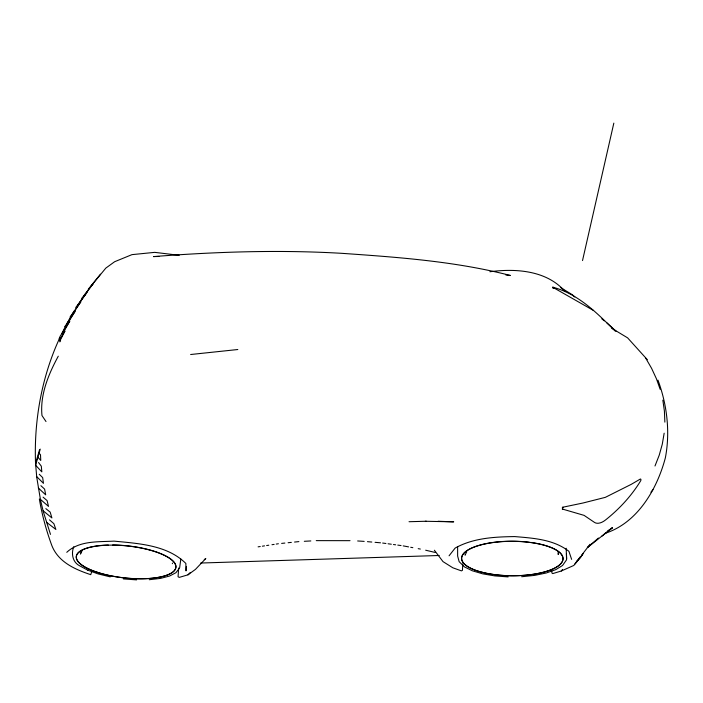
<?xml version="1.0" encoding="UTF-8"?>
<svg xmlns="http://www.w3.org/2000/svg" width="703" height="703" viewBox="0 0 703 703"><rect width="100%" height="100%" fill="white"/><g stroke="black" fill="none" stroke-linecap="round" stroke-linejoin="round"><path stroke-width="1.05" d="M457.618 546.855L457.635 556.055L459.147 561.671L464.472 566.908L472.311 570.766L482.733 573.85L494.894 575.915L508.137 576.899M562.444 508.041L562.426 507.302L583.015 503.005L605.327 497.355L631.268 484.332L640.231 479.095A1.186 0.633 -74.7 0 1 640.899 479.499A1.186 0.633 -74.7 0 1 640.609 480.905C631.452 495.931 619.281 509.051 605.52 519.983A14.754 8.357 -53 0 1 594.501 522.408L584.079 515.369L562.795 509.165L562.444 508.041L563.244 507.329M562.962 509.236L562.365 509.227L562.435 508.489M462.794 563.771L462.442 570.344L461.414 570.871L452.855 567.804L443.004 561.618L434.375 550.221M178.65 568.042L178.061 576.794L179.283 577.374L187.991 574.826L195.46 569.377L205.803 558.498L204.248 559.641M186.33 566.565L186.031 570.915L185.847 563.446C167.217 545.001 138.684 543.56 114 541.117C98.016 542.031 79.307 540.466 66.767 552.33M180.829 559.026L179.643 567.743M73.806 546.679C70.985 553.41 72.558 562.198 79.544 565.748L87.559 570.089M664.159 433.189L662.279 444.226L659.229 455.175L654.994 465.984M91.961 570.959L90.74 574.659C74.448 569.289 57.224 561.548 51.266 543.981C45.976 529.368 41.934 514.306 39.35 498.972M582.523 260.567L613.833 123.122M40.247 449.12L35.633 465.254L41.837 471.889L41.301 466.168L38.551 462.53M50.493 534.385L43.261 511.512L40.519 500.079L36.749 477.302L35.554 463.462L39.526 449.806M81.082 552.453L80.388 554.052L82.075 550.757M465.237 554.667L465.035 555.142L466.739 551.82M59.948 337.484C41.776 376.395 33.849 420.535 35.554 463.462M61.882 333.547L64.289 328.617M58.279 356.193C48.516 374.216 39.904 394.735 41.978 415.543L46.003 421.536M604.36 533.568C637.252 523.419 656.997 489.402 665.354 457.864C670.346 432.037 667.05 404.726 657.982 380.165M64.773 327.633L65.731 325.876M66.688 324.118L70.036 317.949M70.555 317.088L72.11 314.496M73.138 312.765L74.175 311.042M60.23 338.855L64.957 331.016L60.396 339.98M62.778 333.442L69.808 321.104L59.913 336.64L60.563 341.104M77.4 305.902L79.061 303.362M80.177 301.666L81.838 299.118M64.738 326.781L75.098 311.35L67.26 323.951M70.01 317.097L80.827 301.78L72.541 314.232M83.622 296.631L85.397 294.135M87.172 291.648L88.358 289.979M590.063 544.236L581.662 555.177M75.713 307.58L86.979 292.386L78.261 304.689M179.283 568.384L175.943 572.699L169.528 576.047L160.486 578.402L149.221 579.711M179.239 255.312L154.73 252.359L131.979 254.635L114.642 261.718L105.802 268.124L91.232 285.813M81.829 298.248L93.534 283.195L84.395 295.33M449.068 555.801L455.149 548.068C473.277 537.971 494.437 536.855 514.737 536.582C533.392 538.155 553.577 539.368 568.929 551.337L571.627 559.368M650.943 492.17L652.99 489.657M88.358 289.1L100.494 274.188M576.732 561.319L580.344 556.767M575.748 562.699L577.137 561.029M579.219 558.525L583.376 553.507M574.773 564.078L582.26 555.062M581.144 556.609L573.789 565.458L561.258 571.021L552.725 573.595L551.934 573.007L551.741 570.854M561.258 571.021L562.593 569.439M187.991 574.826L190.17 572.62M598.429 538.041L587.348 547.593M601.671 536.301L612.331 527.812L607.796 530.809M587.541 547.47L612.331 527.812M258.106 546.846L260.242 546.521M262.377 546.187L264.513 545.862M266.648 545.537L268.783 545.212M271.982 544.72L274.117 544.394M276.253 544.069L278.388 543.744M190.636 354.514L237.816 349.523M281.631 543.401L284.864 543.067M288.098 542.734L291.332 542.391M294.566 542.057L298.88 541.609M521.652 576.724L534.614 575.397L546.31 572.971L555.818 569.615L562.541 565.493L566.583 559.79L566.187 548.243M489.894 271.745C515.633 268.3 546.345 270.383 564.667 291.024M304.311 541.301L310.823 540.941M316.253 540.633L350.024 540.669M200.68 563.033L439.226 555.493M409.032 521.723L426.317 521.239M158.922 256.463L153.526 256.586C216.199 251.744 279.153 249.662 341.957 253.335C398.408 257.263 455.333 261.331 510.325 275.453L505.949 275.075M552.655 287.29L553.191 287.299C578.384 294.091 597.146 313.151 615.099 330.99M553.191 287.299L552.699 287.219L593.596 310.533M553.366 287.887L552.804 287.659M552.813 287.984L553.551 287.993M425.359 521.266L453.716 521.837L438.022 521.257M562.435 507.373L563.05 507.39M357.651 540.967L364.18 541.38M123.359 578.912L136.619 579.878M367.449 541.67L371.799 542.048M375.059 542.329L380.499 542.804M382.66 543.05L385.912 543.489M388.074 543.779L391.316 544.219M393.478 544.517L395.64 544.807M397.801 545.106L401.044 545.546M403.197 545.888L408.557 546.881M410.701 547.277L412.846 547.672M418.197 548.665L420.341 549.061M425.666 550.212L435.192 552.461M110.248 576.882L98.086 573.894L87.655 570.124M611.689 328.239L627.63 337.871L647.349 359.708M560.713 287.641L572.365 294.75L574.755 296.956M46.53 522.285L55.871 529.456L53.876 523.673L49.509 519.86M601.821 318.846L604.352 320.867M45.836 508.62L50.194 512.135L51.89 517.926L43.199 510.835M43.068 497.135L47.101 500.606L48.507 506.388L40.449 499.394M606.891 322.879L616.259 331.421M40.871 485.676L44.588 489.095L45.704 494.859L38.278 487.97M39.245 474.253L42.663 477.609L43.481 483.356L36.679 476.59M39.087 453.163L40.502 454.779L40.765 460.474L37.936 457.205M645.767 358.231L651.593 368.337L656.4 378.715L660.17 389.339M59.219 338.222L59.852 341.886M662.841 400.148L664.405 411.097L664.862 422.134M558.2 553.832L558.244 554.465L558.103 552.365M172.384 563.077L172.42 563.665M566.433 553.7L566.68 558.621M530.501 542.4A50.721 17.267 0.2 0 1 544.5 571.917A50.721 17.267 0.2 0 1 462.319 561.24A50.721 17.267 0.2 0 1 529.438 542.268M112.629 544.983A50.124 16.09 6.2 0 1 174.783 570.098A50.124 16.09 6.2 0 1 93.508 570.933A50.124 16.09 6.2 0 1 108.332 545.027M482.24 572.339A50.642 17.232 0.2 0 0 562.62 560.669A50.642 17.232 0.2 0 0 492.047 542.698A50.642 17.232 0.2 0 0 482.24 572.339M97.304 572.339A50.036 16.055 6.2 0 0 175.662 568.261A50.036 16.055 6.2 0 0 105.327 545.282A50.036 16.055 6.2 0 0 97.304 572.339"/></g></svg>
